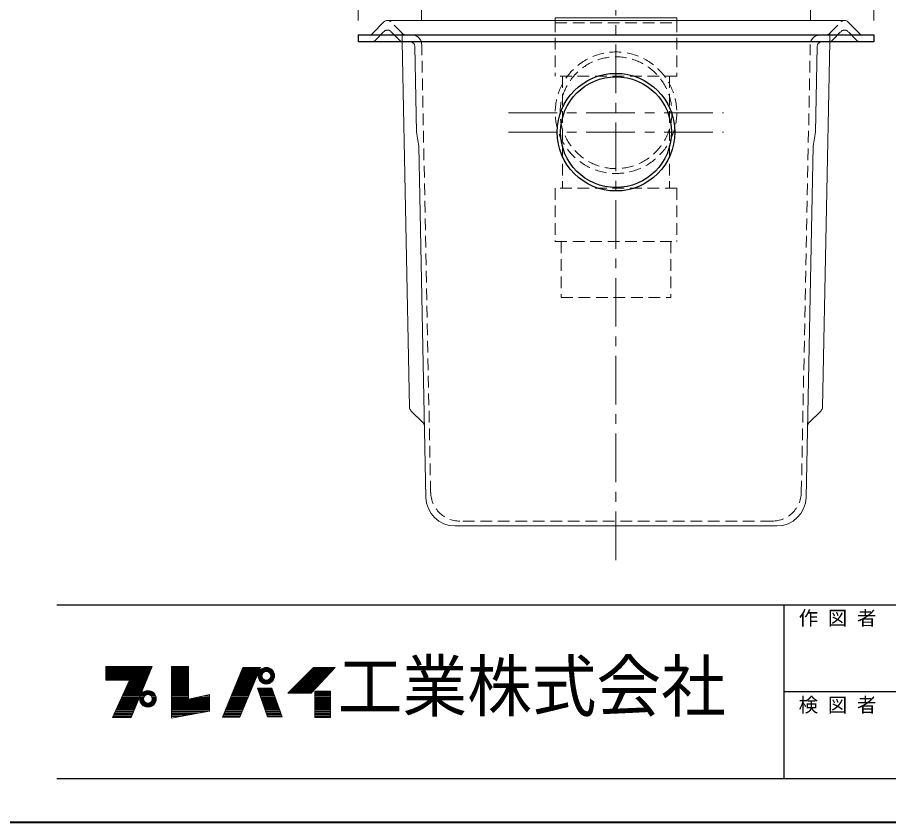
# Model space of a CAD drawing. Units: millimetres at full size, sheet at 1:10; details may follow other scales. Extents: x -2088 to 1962, y -1408 to 1402.
# Drawn here: x -104 to 792, y -1408 to -580 of the extents above; entities that cross this region are included whole.
import ezdxf
from ezdxf.enums import TextEntityAlignment as Align

# ---------------------------------------------------------------- set-up
doc = ezdxf.new("R2010")
doc.units = ezdxf.units.MM
doc.header["$LTSCALE"] = 10
doc.linetypes.add('CHAIN1', pattern=[8, 5, -1, 1, -1])
doc.linetypes.add('DASHED1', pattern=[1.8, 1.2, -0.6])
doc.layers.add('0-0_ﾚｲﾔ1', color=4, linetype='Continuous', lineweight=9)
doc.styles.add('ＭＳ ゴシック', font='')
doc.styles.get('ＭＳ ゴシック').set_extended_font_data('MS Gothic')

msp = doc.modelspace()

# ---------------------------------------------------------------- linework, layer by layer
at = {"layer": '0-0_ﾚｲﾔ1', "linetype": 'CHAIN1'}
for p, q in [((246.89, -582.7), (246.89, -172.7)), ((776.89, -582.7), (776.89, -172.7)), ((311.89, -582.7), (311.89, -272.7)), ((711.89, -582.7), (711.89, -272.7)), ((511.89, -1137.7), (511.89, -367.7)), ((401.39, -677.7), (622.39, -677.7)), ((401.39, -697.7), (622.39, -697.7))]:
    msp.add_line(p, q, dxfattribs=at)
at = {"layer": '0-0_ﾚｲﾔ1'}
for p, q in [((449.39, -580.2), (449.39, -582.7)), ((299.55, -980.67), (292.03, -604.7)), ((724.24, -980.67), (731.76, -604.7)), ((313.4, -996.26), (301.04, -984.13)), ((710.38, -996.26), (722.74, -984.13))]:
    msp.add_line(p, q, dxfattribs=at)
at = {"layer": '0-0_ﾚｲﾔ1', "color": 7, "lineweight": 18}
for p, q in [((261.58, -596.2), (273.32, -584.2)), ((276.89, -582.7), (746.89, -582.7)), ((762.21, -596.2), (750.47, -584.2)), ((305.13, -609.6), (306.89, -697.7)), ((718.66, -609.6), (716.9, -697.7)), ((309.18, -712.12), (306.89, -697.7)), ((714.61, -712.12), (716.9, -697.7)), ((309.18, -712.12), (316.45, -1073.24)), ((707.38, -1073.3), (714.61, -712.12)), ((677.34, -1102.7), (346.44, -1102.7)), ((-12.68, -1247.9), (34.73, -1247.9)), ((-12.68, -1248.32), (34.56, -1248.32)), ((-12.68, -1248.95), (34.3, -1248.95)), ((-12.68, -1249.58), (34.04, -1249.58)), ((-12.68, -1250.21), (33.78, -1250.21)), ((-12.68, -1251.05), (33.43, -1251.05)), ((33.17, -1251.68), (-12.68, -1251.68)), ((-12.68, -1252.31), (32.91, -1252.31)), ((-12.68, -1252.94), (32.65, -1252.94)), ((-12.68, -1253.57), (32.39, -1253.57)), ((13.36, -1299.56), (34.99, -1247.27)), ((54.94, -1247.06), (54.94, -1300.19)), ((72.37, -1247.06), (54.94, -1247.06)), ((54.94, -1247.9), (72.37, -1247.9)), ((54.94, -1248.32), (72.37, -1248.32)), ((54.94, -1248.95), (72.37, -1248.95)), ((54.94, -1249.58), (72.37, -1249.58)), ((54.94, -1250.21), (72.37, -1250.21)), ((54.94, -1251.05), (72.37, -1251.05)), ((54.94, -1251.68), (72.37, -1251.68)), ((54.94, -1252.31), (72.37, -1252.31)), ((54.94, -1252.94), (72.37, -1252.94)), ((54.94, -1253.57), (72.37, -1253.57)), ((128.23, -1248.11), (107.23, -1299.14)), ((125.08, -1299.14), (146.29, -1248.11)), ((125.99, -1253.57), (144.02, -1253.57)), ((126.24, -1252.94), (144.28, -1252.94)), ((126.5, -1252.31), (144.55, -1252.31)), ((126.76, -1251.68), (144.81, -1251.68)), ((127.02, -1251.05), (145.07, -1251.05)), ((127.37, -1250.21), (145.42, -1250.21)), ((127.63, -1249.58), (145.66, -1249.58)), ((127.89, -1248.95), (145.94, -1248.95)), ((128.23, -1248.11), (146.29, -1248.11)), ((144.49, -1253.57), (149.17, -1253.57)), ((144.88, -1252.73), (150.3, -1252.73)), ((145.54, -1251.68), (159.23, -1251.68)), ((146.24, -1250.84), (158.52, -1250.84)), ((147.46, -1249.79), (157.3, -1249.79)), ((148.94, -1248.95), (155.83, -1248.95)), ((159.89, -1252.73), (154.46, -1252.73)), ((160.28, -1253.57), (155.6, -1253.57)), ((195.43, -1253.57), (218.08, -1253.57)), ((196.06, -1252.94), (218.67, -1252.94)), ((196.69, -1252.31), (219.25, -1252.31)), ((197.32, -1251.68), (219.84, -1251.68)), ((197.95, -1251.05), (220.42, -1251.05)), ((198.58, -1274.57), (223.15, -1248.11)), ((198.79, -1250.21), (221.2, -1250.21)), ((199.42, -1249.58), (221.79, -1249.58)), ((200.05, -1248.95), (222.37, -1248.95)), ((-12.68, -1254.2), (32.13, -1254.2)), ((-12.68, -1254.62), (31.95, -1254.62)), ((-12.68, -1255.46), (31.6, -1255.46)), ((-12.68, -1256.09), (31.34, -1256.09)), ((-12.68, -1256.72), (31.08, -1256.72)), ((-12.68, -1257.35), (30.82, -1257.35)), ((-12.68, -1257.98), (30.56, -1257.98)), ((-12.68, -1258.61), (30.3, -1258.61)), ((-12.68, -1259.24), (30.04, -1259.24)), ((-12.68, -1259.87), (29.78, -1259.87)), ((-12.68, -1260.5), (29.52, -1260.5)), ((11.68, -1261.34), (-12.68, -1261.34)), ((-5.96, -1299.56), (11.68, -1261.34)), ((28.56, -1262.81), (11, -1262.81)), ((28.91, -1261.97), (11.39, -1261.97)), ((29.17, -1261.34), (11.68, -1261.34)), ((54.94, -1254.2), (72.37, -1254.2)), ((54.94, -1254.62), (72.37, -1254.62)), ((54.94, -1255.46), (72.37, -1255.46)), ((54.94, -1256.09), (72.37, -1256.09)), ((54.94, -1256.72), (72.37, -1256.72)), ((54.94, -1257.35), (72.37, -1257.35)), ((54.94, -1257.98), (72.37, -1257.98)), ((54.94, -1258.61), (72.37, -1258.61)), ((54.94, -1259.24), (72.37, -1259.24)), ((54.94, -1259.87), (72.37, -1259.87)), ((54.94, -1260.5), (72.37, -1260.5)), ((54.94, -1261.34), (72.37, -1261.34)), ((54.94, -1261.97), (72.37, -1261.97)), ((54.94, -1262.81), (72.37, -1262.81)), ((122.18, -1262.81), (140.18, -1262.81)), ((122.53, -1261.97), (140.53, -1261.97)), ((122.79, -1261.34), (140.79, -1261.34)), ((123.13, -1260.5), (141.14, -1260.5)), ((123.39, -1259.87), (141.4, -1259.87)), ((123.65, -1259.24), (141.67, -1259.24)), ((123.91, -1258.61), (141.93, -1258.61)), ((124.17, -1257.98), (142.19, -1257.98)), ((124.45, -1257.35), (142.45, -1257.35)), ((124.69, -1256.72), (142.71, -1256.72)), ((124.95, -1256.09), (142.98, -1256.09)), ((125.21, -1255.46), (143.24, -1255.46)), ((125.55, -1254.62), (143.59, -1254.62)), ((125.73, -1254.2), (143.76, -1254.2)), ((143.88, -1256.72), (147.88, -1256.72)), ((143.92, -1255.88), (147.96, -1255.88)), ((143.95, -1257.77), (148.01, -1257.77)), ((144.1, -1254.83), (148.3, -1254.83)), ((144.15, -1258.82), (148.4, -1258.82)), ((144.49, -1259.87), (149.17, -1259.87)), ((144.99, -1260.92), (150.77, -1260.92)), ((145.7, -1261.97), (159.07, -1261.97)), ((146.45, -1262.81), (158.31, -1262.81)), ((159.77, -1260.92), (154, -1260.92)), ((160.28, -1259.87), (155.6, -1259.87)), ((160.62, -1258.82), (156.36, -1258.82)), ((160.67, -1254.83), (156.47, -1254.83)), ((160.82, -1257.77), (156.76, -1257.77)), ((160.84, -1255.88), (156.8, -1255.88)), ((156.88, -1256.72), (160.88, -1256.72)), ((186.19, -1262.81), (209.5, -1262.81)), ((187.03, -1261.97), (210.28, -1261.97)), ((187.66, -1261.34), (210.87, -1261.34)), ((188.5, -1260.5), (211.65, -1260.5)), ((189.13, -1259.87), (212.23, -1259.87)), ((189.76, -1259.24), (212.82, -1259.24)), ((190.39, -1258.61), (213.4, -1258.61)), ((191.02, -1257.98), (213.99, -1257.98)), ((191.65, -1257.35), (214.57, -1257.35)), ((192.28, -1256.72), (215.16, -1256.72)), ((192.91, -1256.09), (215.8, -1256.09)), ((193.54, -1255.46), (216.33, -1255.46)), ((194.38, -1254.62), (217.11, -1254.62)), ((194.8, -1254.2), (217.5, -1254.2)), ((25, -1271.42), (7.03, -1271.42)), ((25.35, -1270.58), (7.42, -1270.58)), ((7.9, -1269.53), (25.78, -1269.53)), ((26.13, -1268.69), (8.29, -1268.69)), ((26.48, -1267.85), (8.74, -1267.85)), ((9.16, -1266.8), (26.91, -1266.8)), ((27.26, -1265.96), (9.55, -1265.96)), ((27.7, -1264.91), (10.03, -1264.91)), ((27.96, -1264.28), (10.33, -1264.28)), ((28.3, -1263.44), (10.71, -1263.44)), ((54.94, -1263.44), (72.37, -1263.44)), ((54.94, -1264.28), (72.37, -1264.28)), ((54.94, -1264.91), (72.37, -1264.91)), ((54.94, -1265.96), (72.37, -1265.96)), ((54.94, -1266.8), (72.37, -1266.8)), ((54.94, -1267.85), (72.37, -1267.85)), ((54.94, -1268.69), (72.37, -1268.69)), ((54.94, -1269.53), (72.37, -1269.53)), ((54.94, -1270.58), (72.37, -1270.58)), ((54.94, -1271.42), (72.37, -1271.42)), ((118.64, -1271.42), (136.6, -1271.42)), ((118.99, -1270.58), (136.95, -1270.58)), ((119.41, -1269.53), (137.39, -1269.53)), ((119.76, -1268.69), (137.74, -1268.69)), ((120.11, -1267.85), (138.09, -1267.85)), ((120.54, -1266.8), (138.52, -1266.8)), ((120.89, -1265.96), (138.87, -1265.96)), ((121.32, -1264.91), (139.31, -1264.91)), ((121.58, -1264.28), (139.57, -1264.28)), ((121.92, -1263.44), (139.92, -1263.44)), ((143.22, -1269.53), (157.92, -1269.53)), ((143.58, -1270.58), (158.31, -1270.58)), ((143.87, -1271.42), (158.62, -1271.42)), ((148.11, -1264.07), (156.65, -1264.07)), ((150.11, -1264.91), (154.66, -1264.91)), ((168.76, -1298.93), (157.84, -1269.32)), ((177.58, -1271.42), (201.51, -1271.42)), ((178.42, -1270.58), (202.29, -1270.58)), ((179.47, -1269.53), (203.26, -1269.53)), ((180.31, -1268.69), (204.04, -1268.69)), ((181.15, -1267.85), (204.82, -1267.85)), ((182.2, -1266.8), (205.8, -1266.8)), ((183.04, -1265.96), (206.58, -1265.96)), ((184.09, -1264.91), (207.55, -1264.91)), ((184.72, -1264.28), (208.14, -1264.28)), ((185.56, -1263.44), (208.92, -1263.44)), ((21.27, -1280.45), (2.86, -1280.45)), ((3.25, -1279.61), (21.61, -1279.61)), ((22.05, -1278.56), (3.73, -1278.56)), ((22.57, -1277.3), (4.32, -1277.3)), ((23, -1276.25), (4.8, -1276.25)), ((23.35, -1275.41), (5.19, -1275.41)), ((23.79, -1274.36), (5.67, -1274.36)), ((6.06, -1273.52), (24.13, -1273.52)), ((24.57, -1272.47), (6.55, -1272.47)), ((22.08, -1280.45), (26.08, -1280.45)), ((22.12, -1279.61), (26.16, -1279.61)), ((22.3, -1278.56), (26.5, -1278.56)), ((22.69, -1277.3), (27.37, -1277.3)), ((23.19, -1276.25), (28.97, -1276.25)), ((23.74, -1275.41), (37.43, -1275.41)), ((24.65, -1274.36), (36.51, -1274.36)), ((25.66, -1273.52), (35.5, -1273.52)), ((27.65, -1272.47), (33.51, -1272.47)), ((37.97, -1276.25), (32.2, -1276.25)), ((38.48, -1277.3), (33.8, -1277.3)), ((38.87, -1278.56), (34.67, -1278.56)), ((39.04, -1279.61), (35, -1279.61)), ((35.08, -1280.45), (39.08, -1280.45)), ((54.94, -1272.47), (72.37, -1272.47)), ((54.94, -1273.52), (72.37, -1273.52)), ((54.94, -1274.36), (72.37, -1274.36)), ((54.94, -1275.41), (72.37, -1275.41)), ((54.94, -1276.25), (72.37, -1276.25)), ((54.94, -1277.3), (72.37, -1277.3)), ((54.94, -1278.56), (72.37, -1278.56)), ((54.94, -1279.61), (72.37, -1279.61)), ((54.94, -1280.45), (72.37, -1280.45)), ((94, -1280.45), (74.25, -1280.45)), ((94, -1279.61), (78.01, -1279.61)), ((94, -1278.56), (82.72, -1278.56)), ((94, -1277.3), (88.36, -1277.3)), ((114.92, -1280.45), (132.85, -1280.45)), ((115.27, -1279.61), (133.2, -1279.61)), ((115.7, -1278.56), (133.64, -1278.56)), ((116.22, -1277.3), (134.16, -1277.3)), ((116.65, -1276.25), (134.6, -1276.25)), ((117, -1275.41), (134.95, -1275.41)), ((117.43, -1274.36), (135.38, -1274.36)), ((117.78, -1273.52), (135.73, -1273.52)), ((118.21, -1272.47), (136.17, -1272.47)), ((144.24, -1272.47), (159, -1272.47)), ((144.6, -1273.52), (159.39, -1273.52)), ((144.89, -1274.36), (159.7, -1274.36)), ((145.26, -1275.41), (160.09, -1275.41)), ((145.55, -1276.25), (160.4, -1276.25)), ((145.92, -1277.3), (160.79, -1277.3)), ((146.35, -1278.56), (161.25, -1278.56)), ((146.72, -1279.61), (161.64, -1279.61)), ((147.01, -1280.45), (161.95, -1280.45)), ((174.43, -1274.57), (198.58, -1274.57)), ((175.48, -1273.52), (199.56, -1273.52)), ((176.53, -1272.47), (200.53, -1272.47)), ((202.36, -1273.52), (218.32, -1273.52)), ((202.36, -1274.36), (218.32, -1274.36)), ((202.36, -1275.41), (218.32, -1275.41)), ((202.36, -1276.25), (218.32, -1276.25)), ((202.36, -1277.3), (218.32, -1277.3)), ((202.36, -1278.56), (218.32, -1278.56)), ((202.36, -1279.61), (218.32, -1279.61)), ((202.36, -1280.45), (218.32, -1280.45)), ((17.45, -1289.69), (-1.4, -1289.69)), ((17.88, -1288.64), (-0.92, -1288.64)), ((18.31, -1287.59), (-0.43, -1287.59)), ((18.75, -1286.54), (0.05, -1286.54)), ((19.1, -1285.7), (0.44, -1285.7)), ((19.53, -1284.65), (0.92, -1284.65)), ((19.96, -1283.6), (1.41, -1283.6)), ((20.49, -1282.34), (2.02, -1282.34)), ((20.83, -1281.5), (2.38, -1281.5)), ((22.15, -1281.5), (26.21, -1281.5)), ((22.3, -1282.34), (26.5, -1282.34)), ((22.69, -1283.6), (27.37, -1283.6)), ((23.19, -1284.65), (28.97, -1284.65)), ((23.9, -1285.7), (37.27, -1285.7)), ((24.65, -1286.54), (36.51, -1286.54)), ((25.97, -1287.59), (35.19, -1287.59)), ((28.31, -1288.64), (32.86, -1288.64)), ((37.97, -1284.65), (32.2, -1284.65)), ((38.48, -1283.6), (33.8, -1283.6)), ((38.87, -1282.34), (34.67, -1282.34)), ((39.02, -1281.5), (34.96, -1281.5)), ((54.94, -1281.5), (94, -1281.5)), ((54.94, -1282.34), (94, -1282.34)), ((54.94, -1283.6), (94, -1283.6)), ((54.94, -1284.65), (94, -1284.65)), ((54.94, -1285.7), (94, -1285.7)), ((54.94, -1286.54), (94, -1286.54)), ((54.94, -1287.59), (94, -1287.59)), ((54.94, -1288.64), (94, -1288.64)), ((54.94, -1289.69), (94, -1289.69)), ((111.12, -1289.69), (129.01, -1289.69)), ((111.55, -1288.64), (129.45, -1288.64)), ((111.99, -1287.59), (129.88, -1287.59)), ((112.42, -1286.54), (130.32, -1286.54)), ((112.76, -1285.7), (130.67, -1285.7)), ((113.2, -1284.65), (131.1, -1284.65)), ((113.63, -1283.6), (131.54, -1283.6)), ((114.15, -1282.34), (132.06, -1282.34)), ((114.49, -1281.5), (132.41, -1281.5)), ((147.37, -1281.5), (162.33, -1281.5)), ((147.67, -1282.34), (162.64, -1282.34)), ((148.1, -1283.6), (163.11, -1283.6)), ((148.47, -1284.65), (163.5, -1284.65)), ((148.81, -1285.7), (163.88, -1285.7)), ((149.13, -1286.54), (164.19, -1286.54)), ((149.49, -1287.59), (164.58, -1287.59)), ((149.86, -1288.64), (164.97, -1288.64)), ((150.22, -1289.69), (165.35, -1289.69)), ((202.36, -1281.5), (218.32, -1281.5)), ((202.36, -1282.34), (218.32, -1282.34)), ((202.36, -1283.6), (218.32, -1283.6)), ((202.36, -1284.65), (218.32, -1284.65)), ((202.36, -1285.7), (218.32, -1285.7)), ((202.36, -1286.54), (218.32, -1286.54)), ((202.36, -1287.59), (218.32, -1287.59)), ((202.36, -1288.64), (218.32, -1288.64)), ((202.36, -1289.69), (218.32, -1289.69)), ((13.8, -1298.51), (-5.47, -1298.51)), ((14.32, -1297.25), (-4.89, -1297.25)), ((14.75, -1296.2), (-4.41, -1296.2)), ((15.19, -1295.15), (-3.92, -1295.15)), ((15.71, -1293.89), (-3.34, -1293.89)), ((16.14, -1292.84), (-2.86, -1292.84)), ((16.66, -1291.58), (-2.27, -1291.58)), ((17.01, -1290.74), (-1.89, -1290.74)), ((54.94, -1290.74), (94, -1290.74)), ((54.94, -1291.58), (94, -1291.58)), ((54.94, -1292.84), (94, -1292.84)), ((54.94, -1293.89), (89.41, -1293.89)), ((54.94, -1295.15), (82.51, -1295.15)), ((54.94, -1296.2), (76.77, -1296.2)), ((54.94, -1297.25), (71.03, -1297.25)), ((54.94, -1298.51), (64.13, -1298.51)), ((107.49, -1298.51), (125.34, -1298.51)), ((108.01, -1297.25), (125.87, -1297.25)), ((108.44, -1296.2), (126.3, -1296.2)), ((108.87, -1295.15), (126.74, -1295.15)), ((109.39, -1293.89), (127.26, -1293.89)), ((109.82, -1292.84), (127.7, -1292.84)), ((110.34, -1291.58), (128.22, -1291.58)), ((110.69, -1290.74), (128.57, -1290.74)), ((150.59, -1290.74), (165.74, -1290.74)), ((150.88, -1291.58), (166.05, -1291.58)), ((151.32, -1292.84), (166.52, -1292.84)), ((151.75, -1293.89), (166.9, -1293.89)), ((152.12, -1295.15), (167.37, -1295.15)), ((152.48, -1296.2), (167.76, -1296.2)), ((152.85, -1297.25), (168.14, -1297.25)), ((153.29, -1298.51), (168.61, -1298.51)), ((202.36, -1290.74), (218.32, -1290.74)), ((202.36, -1291.58), (218.32, -1291.58)), ((202.36, -1292.84), (218.32, -1292.84)), ((202.36, -1293.89), (218.32, -1293.89)), ((202.36, -1295.15), (218.32, -1295.15)), ((202.36, -1296.2), (218.32, -1296.2)), ((202.36, -1297.25), (218.32, -1297.25)), ((202.36, -1298.51), (218.32, -1298.51)), ((-5.96, -1299.56), (13.36, -1299.56)), ((125.08, -1299.14), (107.23, -1299.14)), ((153.43, -1298.93), (168.76, -1298.93))]:
    msp.add_line(p, q, dxfattribs=at)
at = {"layer": '0-0_ﾚｲﾔ1', "linetype": 'DASHED1'}
for p, q in [((292.21, -596.2), (280.47, -584.2)), ((449.39, -582.7), (449.39, -640.2)), ((449.39, -585.2), (574.39, -585.2)), ((574.39, -582.7), (574.39, -640.2)), ((731.58, -596.2), (743.32, -584.2)), ((264.52, -603.2), (273.32, -594.2)), ((289.27, -603.2), (280.47, -594.2)), ((292.03, -604.7), (291.85, -595.83)), ((731.76, -604.7), (731.94, -595.83)), ((734.52, -603.2), (743.32, -594.2)), ((759.27, -603.2), (750.47, -594.2)), ((321.31, -1068.3), (312.09, -607.5)), ((702.48, -1068.3), (711.7, -607.5)), ((574.39, -640.2), (449.39, -640.2)), ((456.89, -640.2), (456.89, -755.2)), ((566.89, -640.2), (566.89, -755.2)), ((449.39, -755.2), (449.39, -810.2)), ((574.39, -755.2), (449.39, -755.2)), ((574.39, -755.2), (574.39, -810.2)), ((449.39, -810.2), (574.39, -810.2)), ((455.39, -810.2), (455.39, -867.7)), ((568.39, -810.2), (568.39, -867.7)), ((455.39, -867.7), (568.39, -867.7)), ((672.43, -1097.7), (351.35, -1097.7))]:
    msp.add_line(p, q, dxfattribs=at)
at = {"layer": '0-0_ﾚｲﾔ1', "color": 5, "lineweight": 25}
for p in [(246.89, -597.7), (776.89, -604.7)]:
    msp.add_line(p, (246.89, -604.7), dxfattribs=at)
at = {"layer": '0-0_ﾚｲﾔ1', "color": 6, "lineweight": 25}
for p, q in [((1916.89, -1184.13), (-63.11, -1184.13)), ((684.75, -1362.7), (684.75, -1184.13)), ((1916.89, -1273.41), (684.75, -1273.41)), ((1916.89, -1362.7), (-63.11, -1362.7))]:
    msp.add_line(p, q, dxfattribs=at)
at = {"layer": '0-0_ﾚｲﾔ1', "color": 1, "lineweight": 40}
msp.add_line((1961.89, -1407.7), (-2088.11, -1407.7), dxfattribs=at)
at = {"layer": '0-0_ﾚｲﾔ1'}
msp.add_lwpolyline([(449.39, -580.2), (574.39, -580.2), (574.39, -582.7)], dxfattribs=at)
at = {"layer": '0-0_ﾚｲﾔ1', "color": 5, "lineweight": 25}
msp.add_lwpolyline([(246.89, -597.7), (776.89, -597.7), (776.89, -604.7)], dxfattribs=at)
at = {"layer": '0-0_ﾚｲﾔ1', "color": 7, "lineweight": 18}
for points in [[(-12.68, -1261.34), (-12.68, -1247.27), (34.99, -1247.27)], [(54.94, -1300.19), (94, -1293.05), (94, -1276.04), (72.37, -1280.87), (72.37, -1247.06)], [(174.43, -1274.57), (200.89, -1248.11), (223.15, -1248.11)], [(153.43, -1298.93), (143.14, -1269.32), (157.84, -1269.32)]]:
    msp.add_lwpolyline(points, dxfattribs=at)
msp.add_lwpolyline([(202.36, -1272.47), (202.36, -1299.56), (218.32, -1299.56), (218.32, -1272.47)], close=True, dxfattribs=at)
at = {"layer": '0-0_ﾚｲﾔ1', "linetype": 'DASHED1'}
for radius in [62.5, 57.5]:
    msp.add_circle((511.89, -677.7), radius, dxfattribs=at)
at = {"layer": '0-0_ﾚｲﾔ1', "color": 5, "lineweight": 25}
for radius in [60.5, 57]:
    msp.add_circle((511.89, -697.7), radius, dxfattribs=at)
at = {"layer": '0-0_ﾚｲﾔ1', "color": 7, "lineweight": 18}
for centre, radius in [((152.38, -1256.72), 8.5), ((152.38, -1256.72), 4.5), ((30.58, -1280.45), 8.5), ((30.58, -1280.45), 4.5)]:
    msp.add_circle(centre, radius, dxfattribs=at)
for centre, radius, start, end in [((276.89, -587.7), 5, 90, 135.6053), ((746.89, -587.7), 5, 44.3947, 90), ((258, -592.7), 5, 270, 315.6053), ((765.78, -592.7), 5, 224.3947, 270), ((300.13, -609.7), 5, 1.14576, 90), ((723.66, -609.7), 5, 90, 178.85424), ((346.44, -1072.7), 30, 181.04163, 270), ((677.34, -1072.7), 30, 270, 358.95837)]:
    msp.add_arc(centre, radius, start, end, dxfattribs=at)
at = {"layer": '0-0_ﾚｲﾔ1', "linetype": 'DASHED1'}
for centre, radius, start, end in [((276.89, -587.7), 5, 44.3947, 90), ((746.89, -587.7), 5, 90, 135.6053), ((276.89, -597.7), 5, 44.3947, 135.6053), ((295.78, -592.7), 5, 224.3947, 270), ((302.09, -607.7), 10, 1.14576, 90), ((721.7, -607.7), 10, 90, 178.85424), ((728, -592.7), 5, 270, 315.6053), ((746.89, -597.7), 5, 44.3947, 135.6053), ((260.95, -599.7), 5, 270, 315.6053), ((292.84, -599.7), 5, 224.3947, 270), ((730.95, -599.7), 5, 270, 315.6053), ((762.84, -599.7), 5, 224.3947, 270), ((351.35, -1067.7), 30, 181.04163, 270), ((672.43, -1067.7), 30, 270, 358.95837)]:
    msp.add_arc(centre, radius, start, end, dxfattribs=at)
at = {"layer": '0-0_ﾚｲﾔ1'}
for centre, start, end in [((304.55, -980.56), 181.2499, 225.52081), ((719.24, -980.56), 314.47919, 358.7501), ((309.9, -999.83), 1.04163, 45.52081), ((713.89, -999.83), 134.47919, 178.95837)]:
    msp.add_arc(centre, 5, start, end, dxfattribs=at)

# ---------------------------------------------------------------- texts
at = {"layer": '0-0_ﾚｲﾔ1', "color": 7, "style": 'ＭＳ ゴシック'}
for s, p in [('作 図 者', (699.75, -1209.13)), ('検 図 者', (699.75, -1298.41))]:
    msp.add_text(s, height=14.66, dxfattribs=at).set_placement(p, align=Align.BOTTOM_LEFT)
at = {"layer": '0-0_ﾚｲﾔ1', "color": 7, "style": 'ＭＳ ゴシック', "width": 0.95}
msp.add_text('工業株式会社', height=51.32, dxfattribs=at).set_placement((225.82, -1308.41), align=Align.BOTTOM_LEFT)

doc.saveas('drawing.dxf')
